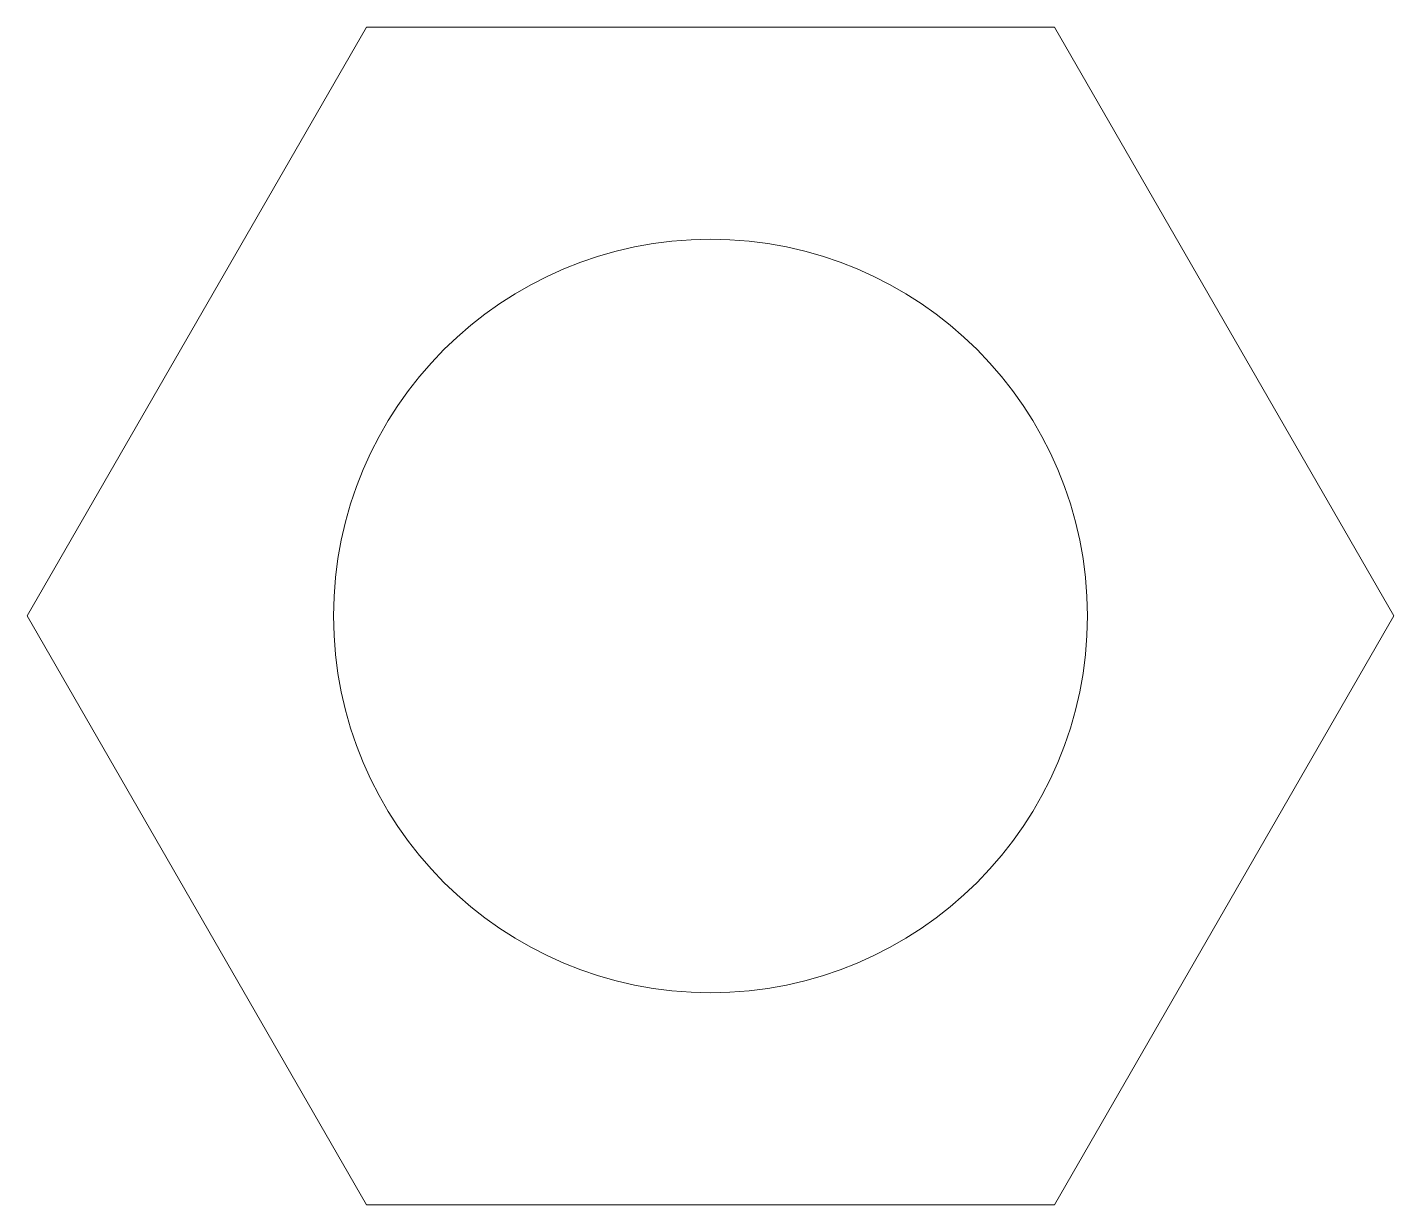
# Model space of a CAD drawing. Header units: metres. Extents: x -14.5 to 14.5, y -12.5 to 12.5.
import ezdxf

# ---------------------------------------------------------------- set-up
doc = ezdxf.new("R2010")
doc.units = ezdxf.units.M
doc.layers.add('A-DETL-GENF', color=92, linetype='Continuous', lineweight=18)

# ---------------------------------------------------------------- blocks, each defined once
blk = doc.blocks.new('28 bout met ring boven 2d - M16-3581020-00_0 Basismaterialen')
at = {"layer": 'A-DETL-GENF', "lineweight": 5}
for p, q in [((-7.3, 12.5), (-14.5, 0)), ((7.3, 12.5), (-7.3, 12.5)), ((7.3, 12.5), (14.5, 0)), ((7.3, -12.5), (14.5, 0)), ((-14.5, 0), (-7.3, -12.5)), ((-7.3, -12.5), (7.3, -12.5))]:
    blk.add_line(p, q, dxfattribs=at)
blk.add_circle((0, 0), 8, dxfattribs=at)

msp = doc.modelspace()

# ---------------------------------------------------------------- block references
msp.add_blockref('28 bout met ring boven 2d - M16-3581020-00_0 Basismaterialen', (0, 0))

doc.saveas('drawing.dxf')
